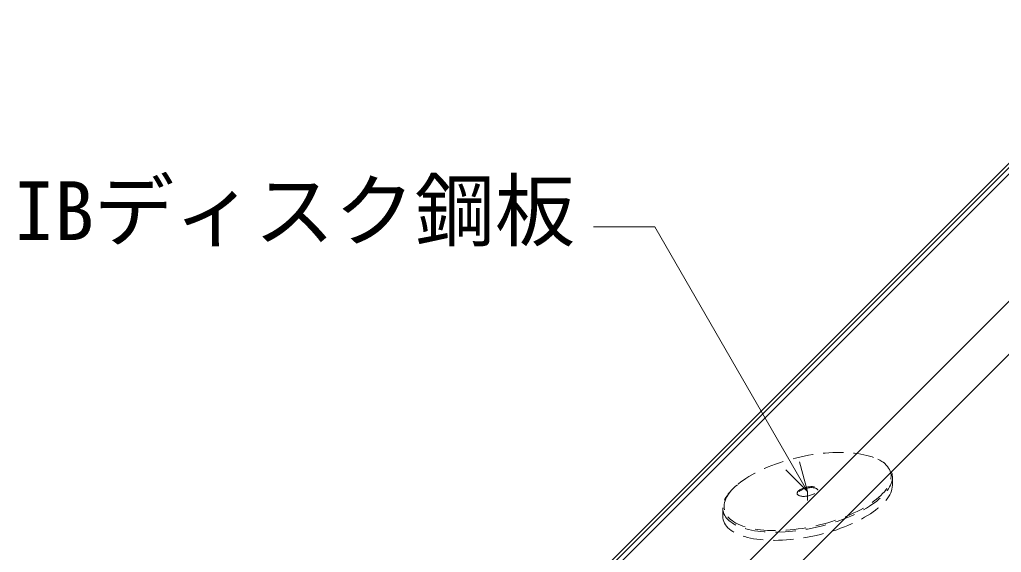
# Model space of a CAD drawing. Units: millimetres, scale not verified. Extents: x -840 to 840, y -594 to 594.
# Drawn here: x 267.4 to 460.1, y 323.6 to 428.2 of the extents above; entities that cross this region are included whole.
import ezdxf
from ezdxf.enums import TextEntityAlignment as Align

# ---------------------------------------------------------------- set-up
doc = ezdxf.new("R2010")
doc.units = ezdxf.units.MM
doc.header["$LTSCALE"] = 2
doc.linetypes.add('CHAIN1', pattern=[8, 5, -1, 1, -1])
doc.linetypes.add('DASHED2', pattern=[3, 2, -1])
for name, color, linetype, lineweight in [('0-0_輪郭線', 134, 'DASHED2', 9), ('0-2_文字', 5, 'Continuous', 9), ('0-A_IBｼｰﾄ', 7, 'Continuous', 9), ('0-B_寸法線', 7, 'Continuous', 9), ('0-D_中心線', 2, 'CHAIN1', 9), ('1-0_IBリキッド', 7, 'Continuous', 9)]:
    doc.layers.add(name, color=color, linetype=linetype, lineweight=lineweight)
doc.styles.add('ＭＳ ゴシック', font='')
doc.styles.get('ＭＳ ゴシック').set_extended_font_data('MS Gothic')

msp = doc.modelspace()

# ---------------------------------------------------------------- linework, layer by layer
at = {"layer": '0-0_輪郭線'}
for p, q in [((438.733, 338.383), (438.733, 336.783)), ((405.428, 332.317), (405.428, 330.717))]:
    msp.add_line(p, q, dxfattribs=at)
for major_axis in [(-16.328, -3.62), (-2.041, -0.452)]:
    msp.add_ellipse((422.08, 335.55), major_axis=major_axis, ratio=0.414214, dxfattribs=at)
for centre, major_axis, start_param, end_param in [((422.08, 335.35), (-16.583, -3.676), 5.5951713, 9.9296477), ((422.08, 333.75), (-16.583, -3.676), 6.1916132, 9.3332058), ((422.08, 335.35), (-2.041, -0.452), 3.1634857, 6.078148)]:
    msp.add_ellipse(centre, major_axis=major_axis, ratio=0.414214, start_param=start_param, end_param=end_param, dxfattribs=at)
at = {"layer": '0-A_IBｼｰﾄ'}
for p, q in [((296.936, 235.341), (548.161, 486.566)), ((331.138, 267.425), (550.279, 486.566)), ((356.152, 267.425), (575.293, 486.566)), ((362.734, 263.625), (585.674, 486.566)), ((362.734, 263.625), (585.674, 486.566))]:
    msp.add_line(p, q, dxfattribs=at)
at = {"layer": '0-B_寸法線'}
for points in [[(422.08, 335.55), (392.081, 387.511), (380.081, 387.511)], [(417.838, 339.792), (422.08, 335.55), (420.527, 341.345)]]:
    msp.add_lwpolyline(points, dxfattribs=at)
at = {"layer": '0-D_中心線'}
msp.add_line((422.08, 333.75), (422.08, 335.55), dxfattribs=at)
at = {"layer": '1-0_IBリキッド'}
msp.add_line((329.045, 266.558), (549.053, 486.566), dxfattribs=at)

# ---------------------------------------------------------------- texts
at = {"layer": '0-2_文字', "color": 7, "style": 'ＭＳ ゴシック'}
msp.add_text('IBディスク鋼板', height=11.54, dxfattribs=at).set_placement((266.299, 381.452), align=Align.BOTTOM_LEFT)

doc.saveas('drawing.dxf')
